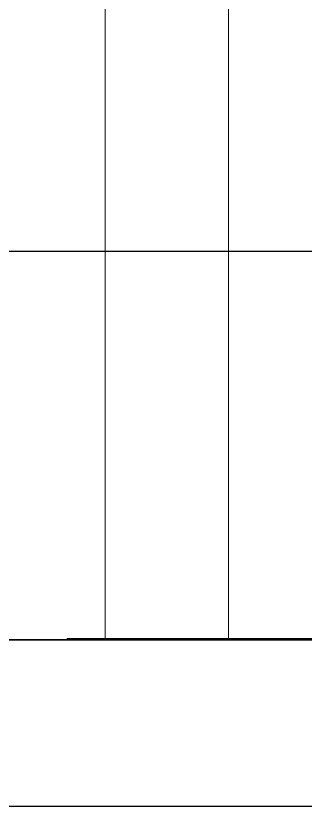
# Model space of a CAD drawing. Header units: metres. Extents: x 13 to 189, y -87 to 82.
# Drawn here: x 97 to 128, y -86.9 to -2.2 of the extents above; entities that cross this region are included whole.
import ezdxf

# ---------------------------------------------------------------- set-up
doc = ezdxf.new("R2010")
doc.units = ezdxf.units.M
doc.header["$MEASUREMENT"] = 0
doc.layers.add('DOORS', color=1, linetype='Continuous')
for name, color, linetype, lineweight in [('Linie Pamant', 30, 'Continuous', 35), ('Linii de constructie', 255, 'Continuous', 0), ('strazi', 211, 'Continuous', 13)]:
    doc.layers.add(name, color=color, linetype=linetype, lineweight=lineweight)

msp = doc.modelspace()

# ---------------------------------------------------------------- linework, layer by layer
at = {"layer": 'DOORS'}
msp.add_lwpolyline([(74.805, -86.905), (158.905, -86.905), (158.905, -27.505), (74.805, -27.505)], close=True, dxfattribs=at)
at = {"layer": 'Linie Pamant'}
msp.add_lwpolyline([(43.56, -69.095), (158.905, -69.095)], dxfattribs=at)
at = {"layer": 'Linii de constructie'}
for points in [[(106.623, 61.14), (106.623, -68.945)], [(119.83, 61.14), (119.83, -68.945)]]:
    msp.add_lwpolyline(points, dxfattribs=at)
at = {"layer": 'strazi'}
for points in [[(102.543, -68.945), (102.543, -69.095)], [(102.543, -68.945), (138.08, -68.945)]]:
    msp.add_lwpolyline(points, dxfattribs=at)

doc.saveas('drawing.dxf')
